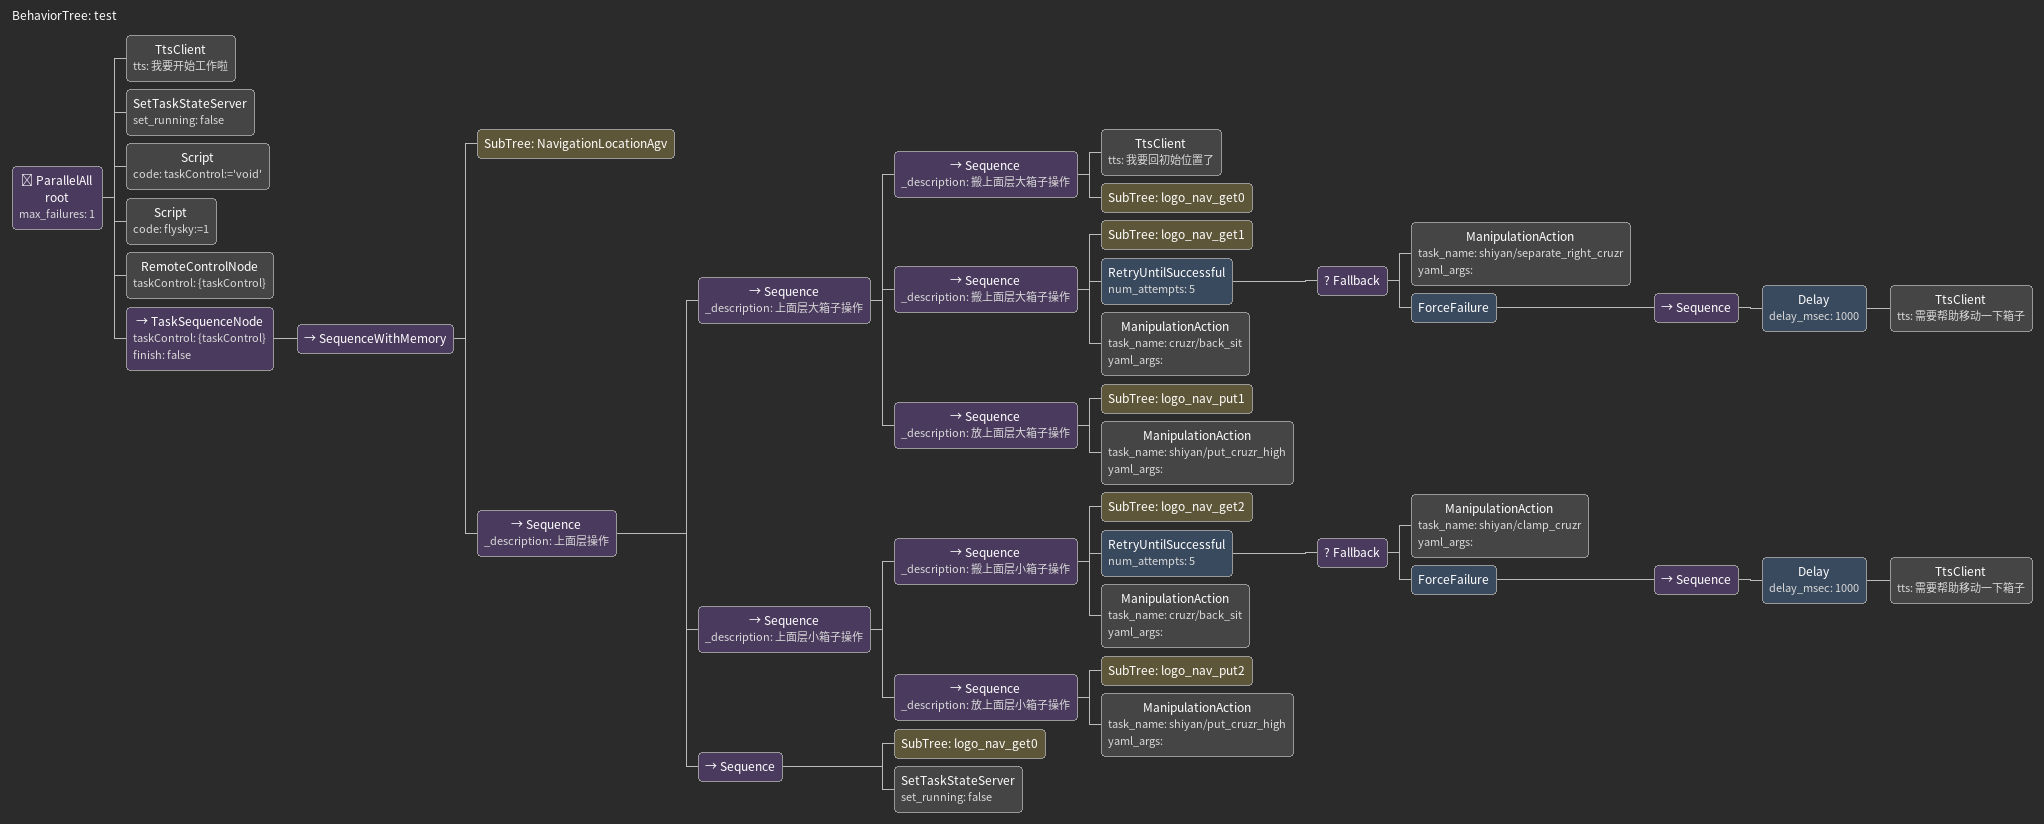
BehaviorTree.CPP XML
<?xml version="1.0" encoding="UTF-8"?>
<root BTCPP_format="4"
      main_tree_to_execute="test">
  <include path="subtrees/Navigation/navigation.xml"/>
  <BehaviorTree ID="test">
    <ParallelAll name="root"
                 max_failures="1">
      <TtsClient tts="我要开始工作啦"/>
      <SetTaskStateServer set_running="false"/>
      <Script code=" taskControl:=&apos;void&apos;"/>
      <Script code=" flysky:=1"/>
      <RemoteControlNode taskControl="{taskControl}"/>
      <TaskSequenceNode taskControl="{taskControl}"
                        finish="false">
        <SequenceWithMemory>
          <SubTree ID="NavigationLocationAgv"/>
          <Sequence _description="上面层操作">
            <Sequence _description="上面层大箱子操作">
              <Sequence _description="搬上面层大箱子操作">
                <TtsClient tts="我要回初始位置了"/>
                <SubTree ID="logo_nav_get0"/>
              </Sequence>
              <Sequence _description="搬上面层大箱子操作">
                <SubTree ID="logo_nav_get1"/>
                <RetryUntilSuccessful num_attempts="5">
                  <Fallback>
                    <ManipulationAction task_name="shiyan/separate_right_cruzr"
                                        yaml_args=""/>
                    <ForceFailure>
                      <Sequence>
                        <Delay delay_msec="1000">
                          <TtsClient tts="需要帮助移动一下箱子"/>
                        </Delay>
                      </Sequence>
                    </ForceFailure>
                  </Fallback>
                </RetryUntilSuccessful>

                <ManipulationAction task_name="cruzr/back_sit"
                                    yaml_args=""/>
              </Sequence>
              <Sequence _description="放上面层大箱子操作">
                <SubTree ID="logo_nav_put1"/>
                <ManipulationAction task_name="shiyan/put_cruzr_high"
                                    yaml_args=""/>
              </Sequence>
            </Sequence>
            <Sequence _description="上面层小箱子操作">
              <Sequence _description="搬上面层小箱子操作">
                <SubTree ID="logo_nav_get2"/>
                <RetryUntilSuccessful num_attempts="5">
                  <Fallback>
                    <ManipulationAction task_name="shiyan/clamp_cruzr"
                                        yaml_args=""/>
                    <ForceFailure>
                      <Sequence>
                        <Delay delay_msec="1000">
                          <TtsClient tts="需要帮助移动一下箱子"/>
                        </Delay>
                      </Sequence>
                    </ForceFailure>
                  </Fallback>
                </RetryUntilSuccessful>

                <ManipulationAction task_name="cruzr/back_sit"
                                    yaml_args=""/>
              </Sequence>
              <Sequence _description="放上面层小箱子操作">
                <SubTree ID="logo_nav_put2"/>
                <ManipulationAction task_name="shiyan/put_cruzr_high"
                                    yaml_args=""/>
              </Sequence>
            </Sequence>
            <Sequence>
              <SubTree ID="logo_nav_get0"/>
              <SetTaskStateServer set_running="false"/>
            </Sequence>
          </Sequence>
        </SequenceWithMemory>
      </TaskSequenceNode>
    </ParallelAll>
  </BehaviorTree>

</root>
